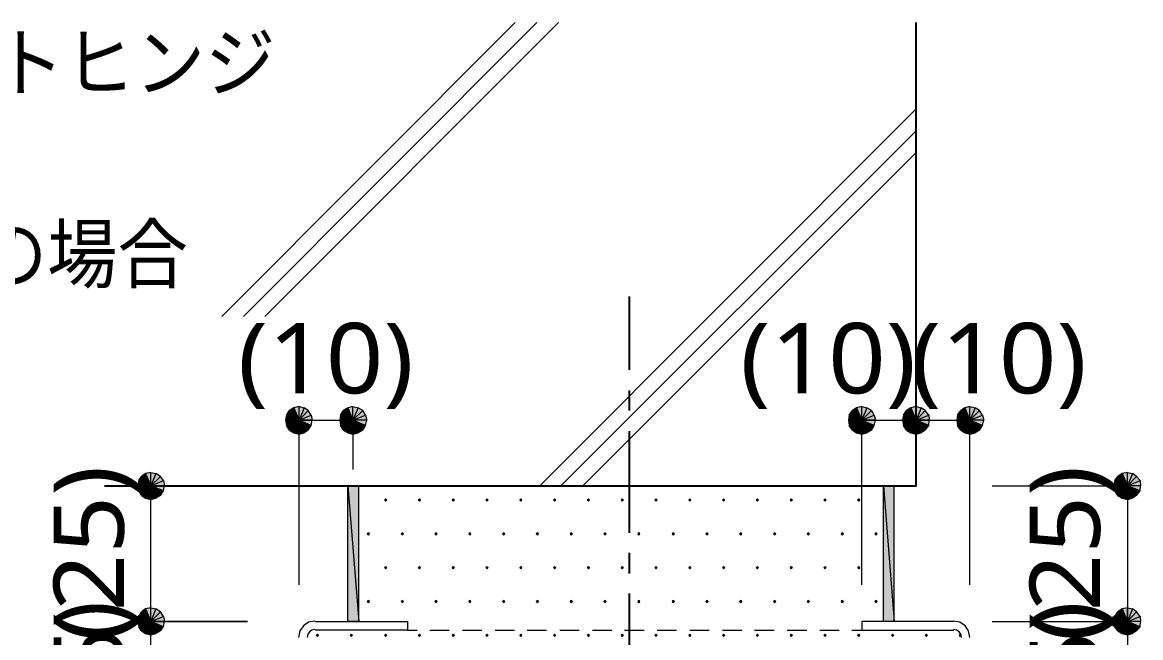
# Model space of a CAD drawing. Header units: millimetres. Extents: x 0 to 420, y 0 to 297.
# Drawn here: x 67.26 to 108.59, y 109.9 to 132.61 of the extents above; entities that cross this region are included whole.
import ezdxf
from ezdxf.enums import TextEntityAlignment as Align

# ---------------------------------------------------------------- set-up
doc = ezdxf.new("R2010")
doc.units = ezdxf.units.MM
doc.styles.add('kst32b', font='NotoSansJP-Variable.ttf')

msp = doc.modelspace()

# ---------------------------------------------------------------- hatches: boundary and pattern name
h = msp.add_hatch(color=7)
h.paths.add_polyline_path([(77.301, 118.385), (77.131, 118.279), (77.491, 117.919), (77.301, 118.385)])
h.paths.add_polyline_path([(77.131, 118.279), (77.491, 117.919), (77.026, 118.11), (77.131, 118.279)])
h.paths.add_polyline_path([(77.491, 117.919), (77.026, 118.11), (76.983, 117.919), (77.491, 117.919)])
h = msp.add_hatch(color=7)
h.paths.add_polyline_path([(77.83, 118.279), (77.682, 118.385), (77.491, 117.919), (77.83, 118.279)])
h.paths.add_polyline_path([(77.682, 118.385), (77.491, 117.919), (77.491, 118.427), (77.682, 118.385)])
h.paths.add_polyline_path([(77.491, 117.919), (77.491, 118.427), (77.301, 118.385), (77.491, 117.919)])
h = msp.add_hatch(color=7)
h.paths.add_polyline_path([(77.936, 117.729), (77.978, 117.919), (77.491, 117.919), (77.936, 117.729)])
h.paths.add_polyline_path([(77.978, 117.919), (77.491, 117.919), (77.936, 118.11), (77.978, 117.919)])
h.paths.add_polyline_path([(77.491, 117.919), (77.936, 118.11), (77.83, 118.279), (77.491, 117.919)])
h = msp.add_hatch(color=7)
h.paths.add_polyline_path([(79.29, 118.385), (79.121, 118.279), (79.481, 117.919), (79.29, 118.385)])
h.paths.add_polyline_path([(79.121, 118.279), (79.481, 117.919), (79.015, 118.11), (79.121, 118.279)])
h.paths.add_polyline_path([(79.481, 117.919), (79.015, 118.11), (78.994, 117.919), (79.481, 117.919)])
h = msp.add_hatch(color=7)
h.paths.add_polyline_path([(79.841, 118.279), (79.671, 118.385), (79.481, 117.919), (79.841, 118.279)])
h.paths.add_polyline_path([(79.671, 118.385), (79.481, 117.919), (79.481, 118.427), (79.671, 118.385)])
h.paths.add_polyline_path([(79.481, 117.919), (79.481, 118.427), (79.29, 118.385), (79.481, 117.919)])
h = msp.add_hatch(color=7)
h.paths.add_polyline_path([(79.946, 117.729), (79.989, 117.919), (79.481, 117.919), (79.946, 117.729)])
h.paths.add_polyline_path([(79.989, 117.919), (79.481, 117.919), (79.946, 118.11), (79.989, 117.919)])
h.paths.add_polyline_path([(79.481, 117.919), (79.946, 118.11), (79.841, 118.279), (79.481, 117.919)])
h = msp.add_hatch(color=7)
h.paths.add_polyline_path([(98.086, 118.385), (97.938, 118.279), (98.277, 117.919), (98.086, 118.385)])
h.paths.add_polyline_path([(97.938, 118.279), (98.277, 117.919), (97.811, 118.11), (97.938, 118.279)])
h.paths.add_polyline_path([(98.277, 117.919), (97.811, 118.11), (97.79, 117.919), (98.277, 117.919)])
h = msp.add_hatch(color=7)
h.paths.add_polyline_path([(98.637, 118.279), (98.467, 118.385), (98.277, 117.919), (98.637, 118.279)])
h.paths.add_polyline_path([(98.467, 118.385), (98.277, 117.919), (98.277, 118.427), (98.467, 118.385)])
h.paths.add_polyline_path([(98.277, 117.919), (98.277, 118.427), (98.086, 118.385), (98.277, 117.919)])
h = msp.add_hatch(color=7)
h.paths.add_polyline_path([(98.743, 117.729), (98.785, 117.919), (98.277, 117.919), (98.743, 117.729)])
h.paths.add_polyline_path([(98.785, 117.919), (98.277, 117.919), (98.743, 118.11), (98.785, 117.919)])
h.paths.add_polyline_path([(98.277, 117.919), (98.743, 118.11), (98.637, 118.279), (98.277, 117.919)])
h = msp.add_hatch(color=7)
h.paths.add_polyline_path([(100.097, 118.385), (99.928, 118.279), (100.288, 117.919), (100.097, 118.385)])
h.paths.add_polyline_path([(99.928, 118.279), (100.288, 117.919), (99.822, 118.11), (99.928, 118.279)])
h.paths.add_polyline_path([(100.288, 117.919), (99.822, 118.11), (99.78, 117.919), (100.288, 117.919)])
h = msp.add_hatch(color=7)
h.paths.add_polyline_path([(100.626, 118.279), (100.478, 118.385), (100.288, 117.919), (100.626, 118.279)])
h.paths.add_polyline_path([(100.478, 118.385), (100.288, 117.919), (100.288, 118.427), (100.478, 118.385)])
h.paths.add_polyline_path([(100.288, 117.919), (100.288, 118.427), (100.097, 118.385), (100.288, 117.919)])
h = msp.add_hatch(color=7)
h.paths.add_polyline_path([(100.753, 117.729), (100.775, 117.919), (100.288, 117.919), (100.753, 117.729)])
h.paths.add_polyline_path([(100.775, 117.919), (100.288, 117.919), (100.753, 118.11), (100.775, 117.919)])
h.paths.add_polyline_path([(100.288, 117.919), (100.753, 118.11), (100.626, 118.279), (100.288, 117.919)])
h = msp.add_hatch(color=7)
h.paths.add_polyline_path([(102.087, 118.385), (101.939, 118.279), (102.277, 117.919), (102.087, 118.385)])
h.paths.add_polyline_path([(101.939, 118.279), (102.277, 117.919), (101.812, 118.11), (101.939, 118.279)])
h.paths.add_polyline_path([(102.277, 117.919), (101.812, 118.11), (101.791, 117.919), (102.277, 117.919)])
h = msp.add_hatch(color=7)
h.paths.add_polyline_path([(102.637, 118.279), (102.468, 118.385), (102.277, 117.919), (102.637, 118.279)])
h.paths.add_polyline_path([(102.468, 118.385), (102.277, 117.919), (102.277, 118.427), (102.468, 118.385)])
h.paths.add_polyline_path([(102.277, 117.919), (102.277, 118.427), (102.087, 118.385), (102.277, 117.919)])
h = msp.add_hatch(color=7)
h.paths.add_polyline_path([(102.743, 117.729), (102.785, 117.919), (102.277, 117.919), (102.743, 117.729)])
h.paths.add_polyline_path([(102.785, 117.919), (102.277, 117.919), (102.743, 118.11), (102.785, 117.919)])
h.paths.add_polyline_path([(102.277, 117.919), (102.743, 118.11), (102.637, 118.279), (102.277, 117.919)])
h = msp.add_hatch(color=7)
h.paths.add_polyline_path([(76.983, 117.919), (77.026, 117.729), (77.491, 117.919), (76.983, 117.919)])
h.paths.add_polyline_path([(77.026, 117.729), (77.491, 117.919), (77.131, 117.56), (77.026, 117.729)])
h.paths.add_polyline_path([(77.491, 117.919), (77.131, 117.56), (77.301, 117.454), (77.491, 117.919)])
for points in [[(77.301, 117.454), (77.491, 117.412), (77.491, 117.919), (77.301, 117.454)], [(79.29, 117.454), (79.481, 117.412), (79.481, 117.919), (79.29, 117.454)], [(98.086, 117.454), (98.277, 117.412), (98.277, 117.919), (98.086, 117.454)], [(100.097, 117.454), (100.288, 117.412), (100.288, 117.919), (100.097, 117.454)], [(102.087, 117.454), (102.277, 117.412), (102.277, 117.919), (102.087, 117.454)], [(71.819, 115.041), (72.009, 114.998), (72.009, 115.506), (71.819, 115.041)], [(107.908, 115.041), (108.098, 114.998), (108.098, 115.506), (107.908, 115.041)], [(80.687, 115.02), (80.666, 114.998), (80.645, 114.977), (80.666, 114.956), (80.687, 114.935), (80.709, 114.956), (80.73, 114.977), (80.709, 114.998), (80.687, 115.02)], [(81.936, 115.02), (81.915, 114.998), (81.894, 114.977), (81.915, 114.956), (81.936, 114.935), (81.957, 114.956), (81.979, 114.977), (81.957, 114.998), (81.936, 115.02)], [(83.185, 115.02), (83.164, 114.998), (83.143, 114.977), (83.164, 114.956), (83.185, 114.935), (83.206, 114.956), (83.227, 114.977), (83.206, 114.998), (83.185, 115.02)], [(84.434, 115.02), (84.413, 114.998), (84.392, 114.977), (84.413, 114.956), (84.434, 114.935), (84.455, 114.956), (84.476, 114.977), (84.455, 114.998), (84.434, 115.02)], [(85.683, 115.02), (85.662, 114.998), (85.64, 114.977), (85.662, 114.956), (85.683, 114.935), (85.704, 114.956), (85.725, 114.977), (85.704, 114.998), (85.683, 115.02)], [(86.932, 115.02), (86.91, 114.998), (86.889, 114.977), (86.91, 114.956), (86.932, 114.935), (86.953, 114.956), (86.974, 114.977), (86.953, 114.998), (86.932, 115.02)], [(88.18, 115.02), (88.159, 114.998), (88.138, 114.977), (88.159, 114.956), (88.18, 114.935), (88.202, 114.956), (88.223, 114.977), (88.202, 114.998), (88.18, 115.02)], [(89.429, 115.02), (89.408, 114.998), (89.387, 114.977), (89.408, 114.956), (89.429, 114.935), (89.45, 114.956), (89.471, 114.977), (89.45, 114.998), (89.429, 115.02)], [(90.678, 115.02), (90.657, 114.998), (90.636, 114.977), (90.657, 114.956), (90.678, 114.935), (90.699, 114.956), (90.72, 114.977), (90.699, 114.998), (90.678, 115.02)], [(91.927, 115.02), (91.906, 114.998), (91.885, 114.977), (91.906, 114.956), (91.927, 114.935), (91.948, 114.956), (91.969, 114.977), (91.948, 114.998), (91.927, 115.02)], [(93.176, 115.02), (93.154, 114.998), (93.133, 114.977), (93.154, 114.956), (93.176, 114.935), (93.197, 114.956), (93.218, 114.977), (93.197, 114.998), (93.176, 115.02)], [(94.425, 115.02), (94.403, 114.998), (94.382, 114.977), (94.403, 114.956), (94.425, 114.935), (94.446, 114.956), (94.467, 114.977), (94.446, 114.998), (94.425, 115.02)], [(95.673, 115.02), (95.652, 114.998), (95.631, 114.977), (95.652, 114.956), (95.673, 114.935), (95.695, 114.956), (95.716, 114.977), (95.695, 114.998), (95.673, 115.02)], [(96.922, 115.02), (96.901, 114.998), (96.88, 114.977), (96.901, 114.956), (96.922, 114.935), (96.943, 114.956), (96.965, 114.977), (96.943, 114.998), (96.922, 115.02)], [(98.171, 115.02), (98.15, 114.998), (98.129, 114.977), (98.15, 114.956), (98.171, 114.935), (98.192, 114.956), (98.213, 114.977), (98.192, 114.998), (98.171, 115.02)], [(80.052, 113.771), (80.031, 113.75), (80.01, 113.729), (80.031, 113.707), (80.052, 113.686), (80.074, 113.707), (80.095, 113.729), (80.074, 113.75), (80.052, 113.771)], [(81.301, 113.771), (81.28, 113.75), (81.259, 113.729), (81.28, 113.707), (81.301, 113.686), (81.322, 113.707), (81.344, 113.729), (81.322, 113.75), (81.301, 113.771)], [(82.55, 113.771), (82.529, 113.75), (82.508, 113.729), (82.529, 113.707), (82.55, 113.686), (82.571, 113.707), (82.592, 113.729), (82.571, 113.75), (82.55, 113.771)], [(83.799, 113.771), (83.778, 113.75), (83.757, 113.729), (83.778, 113.707), (83.799, 113.686), (83.82, 113.707), (83.841, 113.729), (83.82, 113.75), (83.799, 113.771)], [(85.048, 113.771), (85.027, 113.75), (85.005, 113.729), (85.027, 113.707), (85.048, 113.686), (85.069, 113.707), (85.09, 113.729), (85.069, 113.75), (85.048, 113.771)], [(86.296, 113.771), (86.275, 113.75), (86.254, 113.729), (86.275, 113.707), (86.296, 113.686), (86.318, 113.707), (86.339, 113.729), (86.318, 113.75), (86.296, 113.771)], [(87.545, 113.771), (87.524, 113.75), (87.503, 113.729), (87.524, 113.707), (87.545, 113.686), (87.567, 113.707), (87.588, 113.729), (87.567, 113.75), (87.545, 113.771)], [(88.794, 113.771), (88.773, 113.75), (88.752, 113.729), (88.773, 113.707), (88.794, 113.686), (88.815, 113.707), (88.837, 113.729), (88.815, 113.75), (88.794, 113.771)], [(90.043, 113.771), (90.022, 113.75), (90.001, 113.729), (90.022, 113.707), (90.043, 113.686), (90.064, 113.707), (90.085, 113.729), (90.064, 113.75), (90.043, 113.771)], [(91.313, 113.771), (91.292, 113.75), (91.271, 113.729), (91.292, 113.707), (91.313, 113.686), (91.334, 113.707), (91.355, 113.729), (91.334, 113.75), (91.313, 113.771)], [(92.562, 113.771), (92.541, 113.75), (92.52, 113.729), (92.541, 113.707), (92.562, 113.686), (92.583, 113.707), (92.604, 113.729), (92.583, 113.75), (92.562, 113.771)], [(93.811, 113.771), (93.79, 113.75), (93.768, 113.729), (93.79, 113.707), (93.811, 113.686), (93.832, 113.707), (93.853, 113.729), (93.832, 113.75), (93.811, 113.771)], [(95.06, 113.771), (95.038, 113.75), (95.017, 113.729), (95.038, 113.707), (95.06, 113.686), (95.081, 113.707), (95.102, 113.729), (95.081, 113.75), (95.06, 113.771)], [(96.308, 113.771), (96.287, 113.75), (96.266, 113.729), (96.287, 113.707), (96.308, 113.686), (96.329, 113.707), (96.351, 113.729), (96.329, 113.75), (96.308, 113.771)], [(97.557, 113.771), (97.536, 113.75), (97.515, 113.729), (97.536, 113.707), (97.557, 113.686), (97.578, 113.707), (97.6, 113.729), (97.578, 113.75), (97.557, 113.771)], [(98.806, 113.771), (98.785, 113.75), (98.764, 113.729), (98.785, 113.707), (98.806, 113.686), (98.827, 113.707), (98.848, 113.729), (98.827, 113.75), (98.806, 113.771)], [(80.687, 112.522), (80.666, 112.501), (80.645, 112.48), (80.666, 112.459), (80.687, 112.437), (80.709, 112.459), (80.73, 112.48), (80.709, 112.501), (80.687, 112.522)], [(81.936, 112.522), (81.915, 112.501), (81.894, 112.48), (81.915, 112.459), (81.936, 112.437), (81.957, 112.459), (81.979, 112.48), (81.957, 112.501), (81.936, 112.522)], [(83.185, 112.522), (83.164, 112.501), (83.143, 112.48), (83.164, 112.459), (83.185, 112.437), (83.206, 112.459), (83.227, 112.48), (83.206, 112.501), (83.185, 112.522)], [(84.434, 112.522), (84.413, 112.501), (84.392, 112.48), (84.413, 112.459), (84.434, 112.437), (84.455, 112.459), (84.476, 112.48), (84.455, 112.501), (84.434, 112.522)], [(85.683, 112.522), (85.662, 112.501), (85.64, 112.48), (85.662, 112.459), (85.683, 112.437), (85.704, 112.459), (85.725, 112.48), (85.704, 112.501), (85.683, 112.522)], [(86.932, 112.522), (86.91, 112.501), (86.889, 112.48), (86.91, 112.459), (86.932, 112.437), (86.953, 112.459), (86.974, 112.48), (86.953, 112.501), (86.932, 112.522)], [(88.18, 112.522), (88.159, 112.501), (88.138, 112.48), (88.159, 112.459), (88.18, 112.437), (88.202, 112.459), (88.223, 112.48), (88.202, 112.501), (88.18, 112.522)], [(89.429, 112.522), (89.408, 112.501), (89.387, 112.48), (89.408, 112.459), (89.429, 112.437), (89.45, 112.459), (89.471, 112.48), (89.45, 112.501), (89.429, 112.522)], [(90.678, 112.522), (90.657, 112.501), (90.636, 112.48), (90.657, 112.459), (90.678, 112.437), (90.699, 112.459), (90.72, 112.48), (90.699, 112.501), (90.678, 112.522)], [(91.927, 112.522), (91.906, 112.501), (91.885, 112.48), (91.906, 112.459), (91.927, 112.437), (91.948, 112.459), (91.969, 112.48), (91.948, 112.501), (91.927, 112.522)], [(93.176, 112.522), (93.154, 112.501), (93.133, 112.48), (93.154, 112.459), (93.176, 112.437), (93.197, 112.459), (93.218, 112.48), (93.197, 112.501), (93.176, 112.522)], [(94.425, 112.522), (94.403, 112.501), (94.382, 112.48), (94.403, 112.459), (94.425, 112.437), (94.446, 112.459), (94.467, 112.48), (94.446, 112.501), (94.425, 112.522)], [(95.673, 112.522), (95.652, 112.501), (95.631, 112.48), (95.652, 112.459), (95.673, 112.437), (95.695, 112.459), (95.716, 112.48), (95.695, 112.501), (95.673, 112.522)], [(96.922, 112.522), (96.901, 112.501), (96.88, 112.48), (96.901, 112.459), (96.922, 112.437), (96.943, 112.459), (96.965, 112.48), (96.943, 112.501), (96.922, 112.522)], [(98.171, 112.522), (98.15, 112.501), (98.129, 112.48), (98.15, 112.459), (98.171, 112.437), (98.192, 112.459), (98.213, 112.48), (98.192, 112.501), (98.171, 112.522)], [(80.052, 111.273), (80.031, 111.252), (80.01, 111.231), (80.031, 111.21), (80.052, 111.188), (80.074, 111.21), (80.095, 111.231), (80.074, 111.252), (80.052, 111.273)], [(81.301, 111.273), (81.28, 111.252), (81.259, 111.231), (81.28, 111.21), (81.301, 111.188), (81.322, 111.21), (81.344, 111.231), (81.322, 111.252), (81.301, 111.273)], [(82.55, 111.273), (82.529, 111.252), (82.508, 111.231), (82.529, 111.21), (82.55, 111.188), (82.571, 111.21), (82.592, 111.231), (82.571, 111.252), (82.55, 111.273)], [(83.799, 111.273), (83.778, 111.252), (83.757, 111.231), (83.778, 111.21), (83.799, 111.188), (83.82, 111.21), (83.841, 111.231), (83.82, 111.252), (83.799, 111.273)], [(85.048, 111.273), (85.027, 111.252), (85.005, 111.231), (85.027, 111.21), (85.048, 111.188), (85.069, 111.21), (85.09, 111.231), (85.069, 111.252), (85.048, 111.273)], [(86.296, 111.273), (86.275, 111.252), (86.254, 111.231), (86.275, 111.21), (86.296, 111.188), (86.318, 111.21), (86.339, 111.231), (86.318, 111.252), (86.296, 111.273)], [(87.545, 111.273), (87.524, 111.252), (87.503, 111.231), (87.524, 111.21), (87.545, 111.188), (87.567, 111.21), (87.588, 111.231), (87.567, 111.252), (87.545, 111.273)], [(88.794, 111.273), (88.773, 111.252), (88.752, 111.231), (88.773, 111.21), (88.794, 111.188), (88.815, 111.21), (88.837, 111.231), (88.815, 111.252), (88.794, 111.273)], [(90.043, 111.273), (90.022, 111.252), (90.001, 111.231), (90.022, 111.21), (90.043, 111.188), (90.064, 111.21), (90.085, 111.231), (90.064, 111.252), (90.043, 111.273)], [(91.313, 111.273), (91.292, 111.252), (91.271, 111.231), (91.292, 111.21), (91.313, 111.188), (91.334, 111.21), (91.355, 111.231), (91.334, 111.252), (91.313, 111.273)], [(92.562, 111.273), (92.541, 111.252), (92.52, 111.231), (92.541, 111.21), (92.562, 111.188), (92.583, 111.21), (92.604, 111.231), (92.583, 111.252), (92.562, 111.273)], [(93.811, 111.273), (93.79, 111.252), (93.768, 111.231), (93.79, 111.21), (93.811, 111.188), (93.832, 111.21), (93.853, 111.231), (93.832, 111.252), (93.811, 111.273)], [(95.06, 111.273), (95.038, 111.252), (95.017, 111.231), (95.038, 111.21), (95.06, 111.188), (95.081, 111.21), (95.102, 111.231), (95.081, 111.252), (95.06, 111.273)], [(96.308, 111.273), (96.287, 111.252), (96.266, 111.231), (96.287, 111.21), (96.308, 111.188), (96.329, 111.21), (96.351, 111.231), (96.329, 111.252), (96.308, 111.273)], [(97.557, 111.273), (97.536, 111.252), (97.515, 111.231), (97.536, 111.21), (97.557, 111.188), (97.578, 111.21), (97.6, 111.231), (97.578, 111.252), (97.557, 111.273)], [(98.806, 111.273), (98.785, 111.252), (98.764, 111.231), (98.785, 111.21), (98.806, 111.188), (98.827, 111.21), (98.848, 111.231), (98.827, 111.252), (98.806, 111.273)], [(71.819, 110.046), (72.009, 110.003), (72.009, 110.49), (71.819, 110.046)], [(107.908, 110.046), (108.098, 110.003), (108.098, 110.49), (107.908, 110.046)], [(78.169, 110.024), (78.147, 110.003), (78.126, 109.982), (78.147, 109.961), (78.169, 109.94), (78.19, 109.961), (78.211, 109.982), (78.19, 110.003), (78.169, 110.024)], [(79.417, 110.024), (79.396, 110.003), (79.375, 109.982), (79.396, 109.961), (79.417, 109.94), (79.438, 109.961), (79.46, 109.982), (79.438, 110.003), (79.417, 110.024)], [(80.687, 110.024), (80.666, 110.003), (80.645, 109.982), (80.666, 109.961), (80.687, 109.94), (80.709, 109.961), (80.73, 109.982), (80.709, 110.003), (80.687, 110.024)], [(81.936, 110.024), (81.915, 110.003), (81.894, 109.982), (81.915, 109.961), (81.936, 109.94), (81.957, 109.961), (81.979, 109.982), (81.957, 110.003), (81.936, 110.024)], [(83.185, 110.024), (83.164, 110.003), (83.143, 109.982), (83.164, 109.961), (83.185, 109.94), (83.206, 109.961), (83.227, 109.982), (83.206, 110.003), (83.185, 110.024)], [(84.434, 110.024), (84.413, 110.003), (84.392, 109.982), (84.413, 109.961), (84.434, 109.94), (84.455, 109.961), (84.476, 109.982), (84.455, 110.003), (84.434, 110.024)], [(85.683, 110.024), (85.662, 110.003), (85.64, 109.982), (85.662, 109.961), (85.683, 109.94), (85.704, 109.961), (85.725, 109.982), (85.704, 110.003), (85.683, 110.024)], [(86.932, 110.024), (86.91, 110.003), (86.889, 109.982), (86.91, 109.961), (86.932, 109.94), (86.953, 109.961), (86.974, 109.982), (86.953, 110.003), (86.932, 110.024)], [(88.18, 110.024), (88.159, 110.003), (88.138, 109.982), (88.159, 109.961), (88.18, 109.94), (88.202, 109.961), (88.223, 109.982), (88.202, 110.003), (88.18, 110.024)], [(89.429, 110.024), (89.408, 110.003), (89.387, 109.982), (89.408, 109.961), (89.429, 109.94), (89.45, 109.961), (89.471, 109.982), (89.45, 110.003), (89.429, 110.024)], [(90.678, 110.024), (90.657, 110.003), (90.636, 109.982), (90.657, 109.961), (90.678, 109.94), (90.699, 109.961), (90.72, 109.982), (90.699, 110.003), (90.678, 110.024)], [(91.927, 110.024), (91.906, 110.003), (91.885, 109.982), (91.906, 109.961), (91.927, 109.94), (91.948, 109.961), (91.969, 109.982), (91.948, 110.003), (91.927, 110.024)], [(93.176, 110.024), (93.154, 110.003), (93.133, 109.982), (93.154, 109.961), (93.176, 109.94), (93.197, 109.961), (93.218, 109.982), (93.197, 110.003), (93.176, 110.024)], [(94.425, 110.024), (94.403, 110.003), (94.382, 109.982), (94.403, 109.961), (94.425, 109.94), (94.446, 109.961), (94.467, 109.982), (94.446, 110.003), (94.425, 110.024)], [(95.673, 110.024), (95.652, 110.003), (95.631, 109.982), (95.652, 109.961), (95.673, 109.94), (95.695, 109.961), (95.716, 109.982), (95.695, 110.003), (95.673, 110.024)], [(96.922, 110.024), (96.901, 110.003), (96.88, 109.982), (96.901, 109.961), (96.922, 109.94), (96.943, 109.961), (96.965, 109.982), (96.943, 110.003), (96.922, 110.024)], [(98.171, 110.024), (98.15, 110.003), (98.129, 109.982), (98.15, 109.961), (98.171, 109.94), (98.192, 109.961), (98.213, 109.982), (98.192, 110.003), (98.171, 110.024)], [(99.42, 110.024), (99.399, 110.003), (99.378, 109.982), (99.399, 109.961), (99.42, 109.94), (99.441, 109.961), (99.462, 109.982), (99.441, 110.003), (99.42, 110.024)], [(100.669, 110.024), (100.648, 110.003), (100.626, 109.982), (100.648, 109.961), (100.669, 109.94), (100.69, 109.961), (100.711, 109.982), (100.69, 110.003), (100.669, 110.024)], [(101.918, 110.024), (101.896, 110.003), (101.875, 109.982), (101.896, 109.961), (101.918, 109.94), (101.939, 109.961), (101.96, 109.982), (101.939, 110.003), (101.918, 110.024)]]:
    msp.add_hatch(color=7).paths.add_polyline_path(points)
h = msp.add_hatch(color=7)
h.paths.add_polyline_path([(77.491, 117.412), (77.682, 117.454), (77.491, 117.919), (77.491, 117.412)])
h.paths.add_polyline_path([(77.682, 117.454), (77.491, 117.919), (77.83, 117.56), (77.682, 117.454)])
h.paths.add_polyline_path([(77.491, 117.919), (77.83, 117.56), (77.936, 117.729), (77.491, 117.919)])
h = msp.add_hatch(color=7)
h.paths.add_polyline_path([(78.994, 117.919), (79.015, 117.729), (79.481, 117.919), (78.994, 117.919)])
h.paths.add_polyline_path([(79.015, 117.729), (79.481, 117.919), (79.121, 117.56), (79.015, 117.729)])
h.paths.add_polyline_path([(79.481, 117.919), (79.121, 117.56), (79.29, 117.454), (79.481, 117.919)])
h = msp.add_hatch(color=7)
h.paths.add_polyline_path([(79.481, 117.412), (79.671, 117.454), (79.481, 117.919), (79.481, 117.412)])
h.paths.add_polyline_path([(79.671, 117.454), (79.481, 117.919), (79.841, 117.56), (79.671, 117.454)])
h.paths.add_polyline_path([(79.481, 117.919), (79.841, 117.56), (79.946, 117.729), (79.481, 117.919)])
h = msp.add_hatch(color=7)
h.paths.add_polyline_path([(97.79, 117.919), (97.811, 117.729), (98.277, 117.919), (97.79, 117.919)])
h.paths.add_polyline_path([(97.811, 117.729), (98.277, 117.919), (97.938, 117.56), (97.811, 117.729)])
h.paths.add_polyline_path([(98.277, 117.919), (97.938, 117.56), (98.086, 117.454), (98.277, 117.919)])
h = msp.add_hatch(color=7)
h.paths.add_polyline_path([(98.277, 117.412), (98.467, 117.454), (98.277, 117.919), (98.277, 117.412)])
h.paths.add_polyline_path([(98.467, 117.454), (98.277, 117.919), (98.637, 117.56), (98.467, 117.454)])
h.paths.add_polyline_path([(98.277, 117.919), (98.637, 117.56), (98.743, 117.729), (98.277, 117.919)])
h = msp.add_hatch(color=7)
h.paths.add_polyline_path([(99.78, 117.919), (99.822, 117.729), (100.288, 117.919), (99.78, 117.919)])
h.paths.add_polyline_path([(99.822, 117.729), (100.288, 117.919), (99.928, 117.56), (99.822, 117.729)])
h.paths.add_polyline_path([(100.288, 117.919), (99.928, 117.56), (100.097, 117.454), (100.288, 117.919)])
h = msp.add_hatch(color=7)
h.paths.add_polyline_path([(100.288, 117.412), (100.478, 117.454), (100.288, 117.919), (100.288, 117.412)])
h.paths.add_polyline_path([(100.478, 117.454), (100.288, 117.919), (100.626, 117.56), (100.478, 117.454)])
h.paths.add_polyline_path([(100.288, 117.919), (100.626, 117.56), (100.753, 117.729), (100.288, 117.919)])
h = msp.add_hatch(color=7)
h.paths.add_polyline_path([(101.791, 117.919), (101.812, 117.729), (102.277, 117.919), (101.791, 117.919)])
h.paths.add_polyline_path([(101.812, 117.729), (102.277, 117.919), (101.939, 117.56), (101.812, 117.729)])
h.paths.add_polyline_path([(102.277, 117.919), (101.939, 117.56), (102.087, 117.454), (102.277, 117.919)])
h = msp.add_hatch(color=7)
h.paths.add_polyline_path([(102.277, 117.412), (102.468, 117.454), (102.277, 117.919), (102.277, 117.412)])
h.paths.add_polyline_path([(102.468, 117.454), (102.277, 117.919), (102.637, 117.56), (102.468, 117.454)])
h.paths.add_polyline_path([(102.277, 117.919), (102.637, 117.56), (102.743, 117.729), (102.277, 117.919)])
h = msp.add_hatch(color=7)
h.paths.add_polyline_path([(71.819, 115.951), (71.67, 115.845), (72.009, 115.506), (71.819, 115.951)])
h.paths.add_polyline_path([(71.67, 115.845), (72.009, 115.506), (71.565, 115.697), (71.67, 115.845)])
h.paths.add_polyline_path([(72.009, 115.506), (71.565, 115.697), (71.522, 115.506), (72.009, 115.506)])
h = msp.add_hatch(color=7)
h.paths.add_polyline_path([(72.369, 115.845), (72.2, 115.951), (72.009, 115.506), (72.369, 115.845)])
h.paths.add_polyline_path([(72.2, 115.951), (72.009, 115.506), (72.009, 115.993), (72.2, 115.951)])
h.paths.add_polyline_path([(72.009, 115.506), (72.009, 115.993), (71.819, 115.951), (72.009, 115.506)])
h = msp.add_hatch(color=7)
h.paths.add_polyline_path([(72.475, 115.316), (72.517, 115.506), (72.009, 115.506), (72.475, 115.316)])
h.paths.add_polyline_path([(72.517, 115.506), (72.009, 115.506), (72.475, 115.697), (72.517, 115.506)])
h.paths.add_polyline_path([(72.009, 115.506), (72.475, 115.697), (72.369, 115.845), (72.009, 115.506)])
h = msp.add_hatch(color=7)
h.paths.add_polyline_path([(107.908, 115.951), (107.738, 115.845), (108.098, 115.506), (107.908, 115.951)])
h.paths.add_polyline_path([(107.738, 115.845), (108.098, 115.506), (107.633, 115.697), (107.738, 115.845)])
h.paths.add_polyline_path([(108.098, 115.506), (107.633, 115.697), (107.59, 115.506), (108.098, 115.506)])
h = msp.add_hatch(color=7)
h.paths.add_polyline_path([(108.437, 115.845), (108.289, 115.951), (108.098, 115.506), (108.437, 115.845)])
h.paths.add_polyline_path([(108.289, 115.951), (108.098, 115.506), (108.098, 115.993), (108.289, 115.951)])
h.paths.add_polyline_path([(108.098, 115.506), (108.098, 115.993), (107.908, 115.951), (108.098, 115.506)])
h = msp.add_hatch(color=7)
h.paths.add_polyline_path([(108.564, 115.316), (108.585, 115.506), (108.098, 115.506), (108.564, 115.316)])
h.paths.add_polyline_path([(108.585, 115.506), (108.098, 115.506), (108.564, 115.697), (108.585, 115.506)])
h.paths.add_polyline_path([(108.098, 115.506), (108.564, 115.697), (108.437, 115.845), (108.098, 115.506)])
h = msp.add_hatch(color=7)
h.paths.add_polyline_path([(71.522, 115.506), (71.565, 115.316), (72.009, 115.506), (71.522, 115.506)])
h.paths.add_polyline_path([(71.565, 115.316), (72.009, 115.506), (71.67, 115.147), (71.565, 115.316)])
h.paths.add_polyline_path([(72.009, 115.506), (71.67, 115.147), (71.819, 115.041), (72.009, 115.506)])
h = msp.add_hatch(color=7)
h.paths.add_polyline_path([(72.009, 114.998), (72.2, 115.041), (72.009, 115.506), (72.009, 114.998)])
h.paths.add_polyline_path([(72.2, 115.041), (72.009, 115.506), (72.369, 115.147), (72.2, 115.041)])
h.paths.add_polyline_path([(72.009, 115.506), (72.369, 115.147), (72.475, 115.316), (72.009, 115.506)])
h = msp.add_hatch(color=7)
h.paths.add_polyline_path([(79.693, 115.506), (79.29, 115.506), (79.693, 110.49), (79.693, 115.506)])
h.paths.add_polyline_path([(79.29, 115.506), (79.693, 110.49), (79.29, 110.49), (79.29, 115.506)])
h = msp.add_hatch(color=7)
h.paths.add_polyline_path([(99.483, 115.506), (99.081, 115.506), (99.483, 110.49), (99.483, 115.506)])
h.paths.add_polyline_path([(99.081, 115.506), (99.483, 110.49), (99.081, 110.49), (99.081, 115.506)])
h = msp.add_hatch(color=7)
h.paths.add_polyline_path([(107.59, 115.506), (107.633, 115.316), (108.098, 115.506), (107.59, 115.506)])
h.paths.add_polyline_path([(107.633, 115.316), (108.098, 115.506), (107.738, 115.147), (107.633, 115.316)])
h.paths.add_polyline_path([(108.098, 115.506), (107.738, 115.147), (107.908, 115.041), (108.098, 115.506)])
h = msp.add_hatch(color=7)
h.paths.add_polyline_path([(108.098, 114.998), (108.289, 115.041), (108.098, 115.506), (108.098, 114.998)])
h.paths.add_polyline_path([(108.289, 115.041), (108.098, 115.506), (108.437, 115.147), (108.289, 115.041)])
h.paths.add_polyline_path([(108.098, 115.506), (108.437, 115.147), (108.564, 115.316), (108.098, 115.506)])
h = msp.add_hatch(color=7)
h.paths.add_polyline_path([(71.819, 110.956), (71.67, 110.85), (72.009, 110.49), (71.819, 110.956)])
h.paths.add_polyline_path([(71.67, 110.85), (72.009, 110.49), (71.565, 110.68), (71.67, 110.85)])
h.paths.add_polyline_path([(72.009, 110.49), (71.565, 110.68), (71.522, 110.49), (72.009, 110.49)])
h = msp.add_hatch(color=7)
h.paths.add_polyline_path([(72.369, 110.85), (72.2, 110.956), (72.009, 110.49), (72.369, 110.85)])
h.paths.add_polyline_path([(72.2, 110.956), (72.009, 110.49), (72.009, 110.998), (72.2, 110.956)])
h.paths.add_polyline_path([(72.009, 110.49), (72.009, 110.998), (71.819, 110.956), (72.009, 110.49)])
h = msp.add_hatch(color=7)
h.paths.add_polyline_path([(72.475, 110.3), (72.517, 110.49), (72.009, 110.49), (72.475, 110.3)])
h.paths.add_polyline_path([(72.517, 110.49), (72.009, 110.49), (72.475, 110.68), (72.517, 110.49)])
h.paths.add_polyline_path([(72.009, 110.49), (72.475, 110.68), (72.369, 110.85), (72.009, 110.49)])
h = msp.add_hatch(color=7)
h.paths.add_polyline_path([(107.908, 110.956), (107.738, 110.85), (108.098, 110.49), (107.908, 110.956)])
h.paths.add_polyline_path([(107.738, 110.85), (108.098, 110.49), (107.633, 110.68), (107.738, 110.85)])
h.paths.add_polyline_path([(108.098, 110.49), (107.633, 110.68), (107.59, 110.49), (108.098, 110.49)])
h = msp.add_hatch(color=7)
h.paths.add_polyline_path([(108.437, 110.85), (108.289, 110.956), (108.098, 110.49), (108.437, 110.85)])
h.paths.add_polyline_path([(108.289, 110.956), (108.098, 110.49), (108.098, 110.998), (108.289, 110.956)])
h.paths.add_polyline_path([(108.098, 110.49), (108.098, 110.998), (107.908, 110.956), (108.098, 110.49)])
h = msp.add_hatch(color=7)
h.paths.add_polyline_path([(108.564, 110.3), (108.585, 110.49), (108.098, 110.49), (108.564, 110.3)])
h.paths.add_polyline_path([(108.585, 110.49), (108.098, 110.49), (108.564, 110.68), (108.585, 110.49)])
h.paths.add_polyline_path([(108.098, 110.49), (108.564, 110.68), (108.437, 110.85), (108.098, 110.49)])
h = msp.add_hatch(color=7)
h.paths.add_polyline_path([(71.522, 110.49), (71.565, 110.3), (72.009, 110.49), (71.522, 110.49)])
h.paths.add_polyline_path([(71.565, 110.3), (72.009, 110.49), (71.67, 110.151), (71.565, 110.3)])
h.paths.add_polyline_path([(72.009, 110.49), (71.67, 110.151), (71.819, 110.046), (72.009, 110.49)])
h = msp.add_hatch(color=7)
h.paths.add_polyline_path([(72.009, 110.003), (72.2, 110.046), (72.009, 110.49), (72.009, 110.003)])
h.paths.add_polyline_path([(72.2, 110.046), (72.009, 110.49), (72.369, 110.151), (72.2, 110.046)])
h.paths.add_polyline_path([(72.009, 110.49), (72.369, 110.151), (72.475, 110.3), (72.009, 110.49)])
h = msp.add_hatch(color=7)
h.paths.add_polyline_path([(107.59, 110.49), (107.633, 110.3), (108.098, 110.49), (107.59, 110.49)])
h.paths.add_polyline_path([(107.633, 110.3), (108.098, 110.49), (107.738, 110.151), (107.633, 110.3)])
h.paths.add_polyline_path([(108.098, 110.49), (107.738, 110.151), (107.908, 110.046), (108.098, 110.49)])
h = msp.add_hatch(color=7)
h.paths.add_polyline_path([(108.098, 110.003), (108.289, 110.046), (108.098, 110.49), (108.098, 110.003)])
h.paths.add_polyline_path([(108.289, 110.046), (108.098, 110.49), (108.437, 110.151), (108.289, 110.046)])
h.paths.add_polyline_path([(108.098, 110.49), (108.437, 110.151), (108.564, 110.3), (108.098, 110.49)])

# ---------------------------------------------------------------- linework, layer by layer
at = {"lineweight": 25}
for points in [[(70.295, 115.506), (100.288, 115.506), (100.288, 132.609)], [(89.683, 122.492), (89.683, 119.782)], [(89.683, 119.02), (89.683, 118.279)], [(89.683, 117.517), (89.683, 113.771)], [(89.683, 113.03), (89.683, 112.268)], [(89.683, 111.527), (89.683, 108.797)]]:
    msp.add_lwpolyline(points, dxfattribs=at)
at = {"lineweight": 13}
for points in [[(85.471, 132.609), (74.634, 121.751)], [(86.275, 132.609), (75.438, 121.751)], [(87.08, 132.609), (76.221, 121.751)], [(100.288, 129.413), (86.381, 115.506)], [(100.288, 128.609), (87.164, 115.506)], [(100.288, 127.804), (87.969, 115.506)], [(77.491, 111.845), (77.491, 117.919), (79.481, 117.919), (79.481, 116.099)], [(98.277, 111.845), (98.277, 117.919)], [(98.277, 117.919), (100.288, 117.919), (102.277, 117.919)], [(102.277, 111.845), (102.277, 117.919)], [(72.009, 102.489), (72.009, 105.495), (72.009, 110.49), (72.009, 115.506)], [(103.103, 115.506), (108.098, 115.506)], [(108.098, 115.506), (108.098, 110.49), (108.098, 105.495), (108.098, 104.902)], [(78.073, 110.511), (77.838, 110.464), (77.647, 110.334), (77.517, 110.143), (77.47, 109.908)], [(78.084, 110.49), (81.492, 110.49), (81.492, 110.172), (78.084, 110.172)], [(101.685, 110.49), (98.277, 110.49), (98.277, 110.172), (101.685, 110.172)], [(102.277, 109.908), (102.23, 110.143), (102.101, 110.334), (101.909, 110.464), (101.674, 110.511)], [(103.103, 110.49), (108.098, 110.49)], [(78.073, 110.194), (77.962, 110.171), (77.871, 110.11), (77.81, 110.019), (77.787, 109.908)], [(81.492, 110.172), (81.852, 110.172)], [(82.317, 110.172), (83.037, 110.172)], [(83.524, 110.172), (84.243, 110.172)], [(84.73, 110.172), (85.45, 110.172)], [(85.916, 110.172), (86.635, 110.172)], [(87.122, 110.172), (87.842, 110.172)], [(88.329, 110.172), (89.048, 110.172)], [(89.514, 110.172), (90.234, 110.172)], [(90.72, 110.172), (91.44, 110.172)], [(91.927, 110.172), (92.646, 110.172)], [(93.133, 110.172), (93.853, 110.172)], [(94.319, 110.172), (95.038, 110.172)], [(95.525, 110.172), (96.245, 110.172)], [(96.732, 110.172), (97.451, 110.172)], [(97.917, 110.172), (98.277, 110.172)], [(101.96, 109.908), (101.937, 110.019), (101.876, 110.11), (101.785, 110.171), (101.674, 110.194)]]:
    msp.add_lwpolyline(points, dxfattribs=at)
at = {"lineweight": 0}
for points in [[(77.131, 118.279), (77.491, 117.919), (77.026, 118.11)], [(77.301, 118.385), (77.131, 118.279), (77.491, 117.919)], [(77.491, 117.919), (77.491, 118.427), (77.301, 118.385)], [(77.682, 118.385), (77.491, 117.919), (77.491, 118.427)], [(77.83, 118.279), (77.682, 118.385), (77.491, 117.919)], [(77.491, 117.919), (77.936, 118.11), (77.83, 118.279)], [(79.121, 118.279), (79.481, 117.919), (79.015, 118.11)], [(79.29, 118.385), (79.121, 118.279), (79.481, 117.919)], [(79.481, 117.919), (79.481, 118.427), (79.29, 118.385)], [(79.671, 118.385), (79.481, 117.919), (79.481, 118.427)], [(79.841, 118.279), (79.671, 118.385), (79.481, 117.919)], [(79.481, 117.919), (79.946, 118.11), (79.841, 118.279)], [(97.938, 118.279), (98.277, 117.919), (97.811, 118.11)], [(98.086, 118.385), (97.938, 118.279), (98.277, 117.919)], [(98.277, 117.919), (98.277, 118.427), (98.086, 118.385)], [(98.467, 118.385), (98.277, 117.919), (98.277, 118.427)], [(98.637, 118.279), (98.467, 118.385), (98.277, 117.919)], [(98.277, 117.919), (98.743, 118.11), (98.637, 118.279)], [(99.928, 118.279), (100.288, 117.919), (99.822, 118.11)], [(100.097, 118.385), (99.928, 118.279), (100.288, 117.919)], [(100.288, 117.919), (100.288, 118.427), (100.097, 118.385)], [(100.478, 118.385), (100.288, 117.919), (100.288, 118.427)], [(100.626, 118.279), (100.478, 118.385), (100.288, 117.919)], [(100.288, 117.919), (100.753, 118.11), (100.626, 118.279)], [(101.939, 118.279), (102.277, 117.919), (101.812, 118.11)], [(102.087, 118.385), (101.939, 118.279), (102.277, 117.919)], [(102.277, 117.919), (102.277, 118.427), (102.087, 118.385)], [(102.468, 118.385), (102.277, 117.919), (102.277, 118.427)], [(102.637, 118.279), (102.468, 118.385), (102.277, 117.919)], [(102.277, 117.919), (102.743, 118.11), (102.637, 118.279)], [(77.491, 117.919), (77.026, 118.11), (76.983, 117.919)], [(76.983, 117.919), (77.026, 117.729), (77.491, 117.919)], [(77.026, 117.729), (77.491, 117.919), (77.131, 117.56)], [(77.491, 117.919), (77.131, 117.56), (77.301, 117.454)], [(77.301, 117.454), (77.491, 117.412), (77.491, 117.919)], [(77.978, 117.919), (77.491, 117.919), (77.936, 118.11)], [(77.491, 117.412), (77.682, 117.454), (77.491, 117.919)], [(77.682, 117.454), (77.491, 117.919), (77.83, 117.56)], [(77.491, 117.919), (77.83, 117.56), (77.936, 117.729)], [(77.936, 117.729), (77.978, 117.919), (77.491, 117.919)], [(79.481, 117.919), (79.015, 118.11), (78.994, 117.919)], [(78.994, 117.919), (79.015, 117.729), (79.481, 117.919)], [(79.015, 117.729), (79.481, 117.919), (79.121, 117.56)], [(79.481, 117.919), (79.121, 117.56), (79.29, 117.454)], [(79.29, 117.454), (79.481, 117.412), (79.481, 117.919)], [(79.989, 117.919), (79.481, 117.919), (79.946, 118.11)], [(79.481, 117.412), (79.671, 117.454), (79.481, 117.919)], [(79.671, 117.454), (79.481, 117.919), (79.841, 117.56)], [(79.481, 117.919), (79.841, 117.56), (79.946, 117.729)], [(79.946, 117.729), (79.989, 117.919), (79.481, 117.919)], [(98.277, 117.919), (97.811, 118.11), (97.79, 117.919)], [(97.79, 117.919), (97.811, 117.729), (98.277, 117.919)], [(97.811, 117.729), (98.277, 117.919), (97.938, 117.56)], [(98.277, 117.919), (97.938, 117.56), (98.086, 117.454)], [(98.086, 117.454), (98.277, 117.412), (98.277, 117.919)], [(98.785, 117.919), (98.277, 117.919), (98.743, 118.11)], [(98.277, 117.412), (98.467, 117.454), (98.277, 117.919)], [(98.467, 117.454), (98.277, 117.919), (98.637, 117.56)], [(98.277, 117.919), (98.637, 117.56), (98.743, 117.729)], [(98.743, 117.729), (98.785, 117.919), (98.277, 117.919)], [(100.288, 117.919), (99.822, 118.11), (99.78, 117.919)], [(99.78, 117.919), (99.822, 117.729), (100.288, 117.919)], [(99.822, 117.729), (100.288, 117.919), (99.928, 117.56)], [(100.288, 117.919), (99.928, 117.56), (100.097, 117.454)], [(100.097, 117.454), (100.288, 117.412), (100.288, 117.919)], [(100.775, 117.919), (100.288, 117.919), (100.753, 118.11)], [(100.288, 117.412), (100.478, 117.454), (100.288, 117.919)], [(100.478, 117.454), (100.288, 117.919), (100.626, 117.56)], [(100.288, 117.919), (100.626, 117.56), (100.753, 117.729)], [(100.753, 117.729), (100.775, 117.919), (100.288, 117.919)], [(102.277, 117.919), (101.812, 118.11), (101.791, 117.919)], [(101.791, 117.919), (101.812, 117.729), (102.277, 117.919)], [(101.812, 117.729), (102.277, 117.919), (101.939, 117.56)], [(102.277, 117.919), (101.939, 117.56), (102.087, 117.454)], [(102.087, 117.454), (102.277, 117.412), (102.277, 117.919)], [(102.785, 117.919), (102.277, 117.919), (102.743, 118.11)], [(102.277, 117.412), (102.468, 117.454), (102.277, 117.919)], [(102.468, 117.454), (102.277, 117.919), (102.637, 117.56)], [(102.277, 117.919), (102.637, 117.56), (102.743, 117.729)], [(102.743, 117.729), (102.785, 117.919), (102.277, 117.919)], [(71.67, 115.845), (72.009, 115.506), (71.565, 115.697)], [(71.819, 115.951), (71.67, 115.845), (72.009, 115.506)], [(72.009, 115.506), (72.009, 115.993), (71.819, 115.951)], [(72.2, 115.951), (72.009, 115.506), (72.009, 115.993)], [(72.369, 115.845), (72.2, 115.951), (72.009, 115.506)], [(72.009, 115.506), (72.475, 115.697), (72.369, 115.845)], [(107.738, 115.845), (108.098, 115.506), (107.633, 115.697)], [(107.908, 115.951), (107.738, 115.845), (108.098, 115.506)], [(108.098, 115.506), (108.098, 115.993), (107.908, 115.951)], [(108.289, 115.951), (108.098, 115.506), (108.098, 115.993)], [(108.437, 115.845), (108.289, 115.951), (108.098, 115.506)], [(108.098, 115.506), (108.564, 115.697), (108.437, 115.845)], [(72.009, 115.506), (71.565, 115.697), (71.522, 115.506)], [(71.522, 115.506), (71.565, 115.316), (72.009, 115.506)], [(71.565, 115.316), (72.009, 115.506), (71.67, 115.147)], [(72.009, 115.506), (71.67, 115.147), (71.819, 115.041)], [(71.819, 115.041), (72.009, 114.998), (72.009, 115.506)], [(72.517, 115.506), (72.009, 115.506), (72.475, 115.697)], [(72.009, 114.998), (72.2, 115.041), (72.009, 115.506)], [(72.2, 115.041), (72.009, 115.506), (72.369, 115.147)], [(72.009, 115.506), (72.369, 115.147), (72.475, 115.316)], [(72.475, 115.316), (72.517, 115.506), (72.009, 115.506)], [(79.693, 115.506), (79.29, 115.506), (79.693, 110.49)], [(79.29, 115.506), (79.693, 110.49), (79.29, 110.49)], [(99.483, 115.506), (99.081, 115.506), (99.483, 110.49)], [(99.081, 115.506), (99.483, 110.49), (99.081, 110.49)], [(108.098, 115.506), (107.633, 115.697), (107.59, 115.506)], [(107.59, 115.506), (107.633, 115.316), (108.098, 115.506)], [(107.633, 115.316), (108.098, 115.506), (107.738, 115.147)], [(108.098, 115.506), (107.738, 115.147), (107.908, 115.041)], [(107.908, 115.041), (108.098, 114.998), (108.098, 115.506)], [(108.585, 115.506), (108.098, 115.506), (108.564, 115.697)], [(108.098, 114.998), (108.289, 115.041), (108.098, 115.506)], [(108.289, 115.041), (108.098, 115.506), (108.437, 115.147)], [(108.098, 115.506), (108.437, 115.147), (108.564, 115.316)], [(108.564, 115.316), (108.585, 115.506), (108.098, 115.506)], [(80.687, 115.02), (80.666, 114.998), (80.645, 114.977), (80.666, 114.956), (80.687, 114.935), (80.709, 114.956), (80.73, 114.977), (80.709, 114.998)], [(81.936, 115.02), (81.915, 114.998), (81.894, 114.977), (81.915, 114.956), (81.936, 114.935), (81.957, 114.956), (81.979, 114.977), (81.957, 114.998)], [(83.185, 115.02), (83.164, 114.998), (83.143, 114.977), (83.164, 114.956), (83.185, 114.935), (83.206, 114.956), (83.227, 114.977), (83.206, 114.998)], [(84.434, 115.02), (84.413, 114.998), (84.392, 114.977), (84.413, 114.956), (84.434, 114.935), (84.455, 114.956), (84.476, 114.977), (84.455, 114.998)], [(85.683, 115.02), (85.662, 114.998), (85.64, 114.977), (85.662, 114.956), (85.683, 114.935), (85.704, 114.956), (85.725, 114.977), (85.704, 114.998)], [(86.932, 115.02), (86.91, 114.998), (86.889, 114.977), (86.91, 114.956), (86.932, 114.935), (86.953, 114.956), (86.974, 114.977), (86.953, 114.998)], [(88.18, 115.02), (88.159, 114.998), (88.138, 114.977), (88.159, 114.956), (88.18, 114.935), (88.202, 114.956), (88.223, 114.977), (88.202, 114.998)], [(89.429, 115.02), (89.408, 114.998), (89.387, 114.977), (89.408, 114.956), (89.429, 114.935), (89.45, 114.956), (89.471, 114.977), (89.45, 114.998)], [(90.678, 115.02), (90.657, 114.998), (90.636, 114.977), (90.657, 114.956), (90.678, 114.935), (90.699, 114.956), (90.72, 114.977), (90.699, 114.998)], [(91.927, 115.02), (91.906, 114.998), (91.885, 114.977), (91.906, 114.956), (91.927, 114.935), (91.948, 114.956), (91.969, 114.977), (91.948, 114.998)], [(93.176, 115.02), (93.154, 114.998), (93.133, 114.977), (93.154, 114.956), (93.176, 114.935), (93.197, 114.956), (93.218, 114.977), (93.197, 114.998)], [(94.425, 115.02), (94.403, 114.998), (94.382, 114.977), (94.403, 114.956), (94.425, 114.935), (94.446, 114.956), (94.467, 114.977), (94.446, 114.998)], [(95.673, 115.02), (95.652, 114.998), (95.631, 114.977), (95.652, 114.956), (95.673, 114.935), (95.695, 114.956), (95.716, 114.977), (95.695, 114.998)], [(96.922, 115.02), (96.901, 114.998), (96.88, 114.977), (96.901, 114.956), (96.922, 114.935), (96.943, 114.956), (96.965, 114.977), (96.943, 114.998)], [(98.171, 115.02), (98.15, 114.998), (98.129, 114.977), (98.15, 114.956), (98.171, 114.935), (98.192, 114.956), (98.213, 114.977), (98.192, 114.998)], [(80.052, 113.771), (80.031, 113.75), (80.01, 113.729), (80.031, 113.707), (80.052, 113.686), (80.074, 113.707), (80.095, 113.729), (80.074, 113.75)], [(81.301, 113.771), (81.28, 113.75), (81.259, 113.729), (81.28, 113.707), (81.301, 113.686), (81.322, 113.707), (81.344, 113.729), (81.322, 113.75)], [(82.55, 113.771), (82.529, 113.75), (82.508, 113.729), (82.529, 113.707), (82.55, 113.686), (82.571, 113.707), (82.592, 113.729), (82.571, 113.75)], [(83.799, 113.771), (83.778, 113.75), (83.757, 113.729), (83.778, 113.707), (83.799, 113.686), (83.82, 113.707), (83.841, 113.729), (83.82, 113.75)], [(85.048, 113.771), (85.027, 113.75), (85.005, 113.729), (85.027, 113.707), (85.048, 113.686), (85.069, 113.707), (85.09, 113.729), (85.069, 113.75)], [(86.296, 113.771), (86.275, 113.75), (86.254, 113.729), (86.275, 113.707), (86.296, 113.686), (86.318, 113.707), (86.339, 113.729), (86.318, 113.75)], [(87.545, 113.771), (87.524, 113.75), (87.503, 113.729), (87.524, 113.707), (87.545, 113.686), (87.567, 113.707), (87.588, 113.729), (87.567, 113.75)], [(88.794, 113.771), (88.773, 113.75), (88.752, 113.729), (88.773, 113.707), (88.794, 113.686), (88.815, 113.707), (88.837, 113.729), (88.815, 113.75)], [(90.043, 113.771), (90.022, 113.75), (90.001, 113.729), (90.022, 113.707), (90.043, 113.686), (90.064, 113.707), (90.085, 113.729), (90.064, 113.75)], [(91.313, 113.771), (91.292, 113.75), (91.271, 113.729), (91.292, 113.707), (91.313, 113.686), (91.334, 113.707), (91.355, 113.729), (91.334, 113.75)], [(92.562, 113.771), (92.541, 113.75), (92.52, 113.729), (92.541, 113.707), (92.562, 113.686), (92.583, 113.707), (92.604, 113.729), (92.583, 113.75)], [(93.811, 113.771), (93.79, 113.75), (93.768, 113.729), (93.79, 113.707), (93.811, 113.686), (93.832, 113.707), (93.853, 113.729), (93.832, 113.75)], [(95.06, 113.771), (95.038, 113.75), (95.017, 113.729), (95.038, 113.707), (95.06, 113.686), (95.081, 113.707), (95.102, 113.729), (95.081, 113.75)], [(96.308, 113.771), (96.287, 113.75), (96.266, 113.729), (96.287, 113.707), (96.308, 113.686), (96.329, 113.707), (96.351, 113.729), (96.329, 113.75)], [(97.557, 113.771), (97.536, 113.75), (97.515, 113.729), (97.536, 113.707), (97.557, 113.686), (97.578, 113.707), (97.6, 113.729), (97.578, 113.75)], [(98.806, 113.771), (98.785, 113.75), (98.764, 113.729), (98.785, 113.707), (98.806, 113.686), (98.827, 113.707), (98.848, 113.729), (98.827, 113.75)], [(80.687, 112.522), (80.666, 112.501), (80.645, 112.48), (80.666, 112.459), (80.687, 112.437), (80.709, 112.459), (80.73, 112.48), (80.709, 112.501)], [(81.936, 112.522), (81.915, 112.501), (81.894, 112.48), (81.915, 112.459), (81.936, 112.437), (81.957, 112.459), (81.979, 112.48), (81.957, 112.501)], [(83.185, 112.522), (83.164, 112.501), (83.143, 112.48), (83.164, 112.459), (83.185, 112.437), (83.206, 112.459), (83.227, 112.48), (83.206, 112.501)], [(84.434, 112.522), (84.413, 112.501), (84.392, 112.48), (84.413, 112.459), (84.434, 112.437), (84.455, 112.459), (84.476, 112.48), (84.455, 112.501)], [(85.683, 112.522), (85.662, 112.501), (85.64, 112.48), (85.662, 112.459), (85.683, 112.437), (85.704, 112.459), (85.725, 112.48), (85.704, 112.501)], [(86.932, 112.522), (86.91, 112.501), (86.889, 112.48), (86.91, 112.459), (86.932, 112.437), (86.953, 112.459), (86.974, 112.48), (86.953, 112.501)], [(88.18, 112.522), (88.159, 112.501), (88.138, 112.48), (88.159, 112.459), (88.18, 112.437), (88.202, 112.459), (88.223, 112.48), (88.202, 112.501)], [(89.429, 112.522), (89.408, 112.501), (89.387, 112.48), (89.408, 112.459), (89.429, 112.437), (89.45, 112.459), (89.471, 112.48), (89.45, 112.501)], [(90.678, 112.522), (90.657, 112.501), (90.636, 112.48), (90.657, 112.459), (90.678, 112.437), (90.699, 112.459), (90.72, 112.48), (90.699, 112.501)], [(91.927, 112.522), (91.906, 112.501), (91.885, 112.48), (91.906, 112.459), (91.927, 112.437), (91.948, 112.459), (91.969, 112.48), (91.948, 112.501)], [(93.176, 112.522), (93.154, 112.501), (93.133, 112.48), (93.154, 112.459), (93.176, 112.437), (93.197, 112.459), (93.218, 112.48), (93.197, 112.501)], [(94.425, 112.522), (94.403, 112.501), (94.382, 112.48), (94.403, 112.459), (94.425, 112.437), (94.446, 112.459), (94.467, 112.48), (94.446, 112.501)], [(95.673, 112.522), (95.652, 112.501), (95.631, 112.48), (95.652, 112.459), (95.673, 112.437), (95.695, 112.459), (95.716, 112.48), (95.695, 112.501)], [(96.922, 112.522), (96.901, 112.501), (96.88, 112.48), (96.901, 112.459), (96.922, 112.437), (96.943, 112.459), (96.965, 112.48), (96.943, 112.501)], [(98.171, 112.522), (98.15, 112.501), (98.129, 112.48), (98.15, 112.459), (98.171, 112.437), (98.192, 112.459), (98.213, 112.48), (98.192, 112.501)], [(80.052, 111.273), (80.031, 111.252), (80.01, 111.231), (80.031, 111.21), (80.052, 111.188), (80.074, 111.21), (80.095, 111.231), (80.074, 111.252)], [(81.301, 111.273), (81.28, 111.252), (81.259, 111.231), (81.28, 111.21), (81.301, 111.188), (81.322, 111.21), (81.344, 111.231), (81.322, 111.252)], [(82.55, 111.273), (82.529, 111.252), (82.508, 111.231), (82.529, 111.21), (82.55, 111.188), (82.571, 111.21), (82.592, 111.231), (82.571, 111.252)], [(83.799, 111.273), (83.778, 111.252), (83.757, 111.231), (83.778, 111.21), (83.799, 111.188), (83.82, 111.21), (83.841, 111.231), (83.82, 111.252)], [(85.048, 111.273), (85.027, 111.252), (85.005, 111.231), (85.027, 111.21), (85.048, 111.188), (85.069, 111.21), (85.09, 111.231), (85.069, 111.252)], [(86.296, 111.273), (86.275, 111.252), (86.254, 111.231), (86.275, 111.21), (86.296, 111.188), (86.318, 111.21), (86.339, 111.231), (86.318, 111.252)], [(87.545, 111.273), (87.524, 111.252), (87.503, 111.231), (87.524, 111.21), (87.545, 111.188), (87.567, 111.21), (87.588, 111.231), (87.567, 111.252)], [(88.794, 111.273), (88.773, 111.252), (88.752, 111.231), (88.773, 111.21), (88.794, 111.188), (88.815, 111.21), (88.837, 111.231), (88.815, 111.252)], [(90.043, 111.273), (90.022, 111.252), (90.001, 111.231), (90.022, 111.21), (90.043, 111.188), (90.064, 111.21), (90.085, 111.231), (90.064, 111.252)], [(91.313, 111.273), (91.292, 111.252), (91.271, 111.231), (91.292, 111.21), (91.313, 111.188), (91.334, 111.21), (91.355, 111.231), (91.334, 111.252)], [(92.562, 111.273), (92.541, 111.252), (92.52, 111.231), (92.541, 111.21), (92.562, 111.188), (92.583, 111.21), (92.604, 111.231), (92.583, 111.252)], [(93.811, 111.273), (93.79, 111.252), (93.768, 111.231), (93.79, 111.21), (93.811, 111.188), (93.832, 111.21), (93.853, 111.231), (93.832, 111.252)], [(95.06, 111.273), (95.038, 111.252), (95.017, 111.231), (95.038, 111.21), (95.06, 111.188), (95.081, 111.21), (95.102, 111.231), (95.081, 111.252)], [(96.308, 111.273), (96.287, 111.252), (96.266, 111.231), (96.287, 111.21), (96.308, 111.188), (96.329, 111.21), (96.351, 111.231), (96.329, 111.252)], [(97.557, 111.273), (97.536, 111.252), (97.515, 111.231), (97.536, 111.21), (97.557, 111.188), (97.578, 111.21), (97.6, 111.231), (97.578, 111.252)], [(98.806, 111.273), (98.785, 111.252), (98.764, 111.231), (98.785, 111.21), (98.806, 111.188), (98.827, 111.21), (98.848, 111.231), (98.827, 111.252)], [(71.67, 110.85), (72.009, 110.49), (71.565, 110.68)], [(71.819, 110.956), (71.67, 110.85), (72.009, 110.49)], [(72.009, 110.49), (72.009, 110.998), (71.819, 110.956)], [(72.2, 110.956), (72.009, 110.49), (72.009, 110.998)], [(72.369, 110.85), (72.2, 110.956), (72.009, 110.49)], [(72.009, 110.49), (72.475, 110.68), (72.369, 110.85)], [(107.738, 110.85), (108.098, 110.49), (107.633, 110.68)], [(107.908, 110.956), (107.738, 110.85), (108.098, 110.49)], [(108.098, 110.49), (108.098, 110.998), (107.908, 110.956)], [(108.289, 110.956), (108.098, 110.49), (108.098, 110.998)], [(108.437, 110.85), (108.289, 110.956), (108.098, 110.49)], [(108.098, 110.49), (108.564, 110.68), (108.437, 110.85)], [(72.009, 110.49), (71.565, 110.68), (71.522, 110.49)], [(71.522, 110.49), (71.565, 110.3), (72.009, 110.49)], [(71.565, 110.3), (72.009, 110.49), (71.67, 110.151)], [(72.009, 110.49), (71.67, 110.151), (71.819, 110.046)], [(71.819, 110.046), (72.009, 110.003), (72.009, 110.49)], [(72.517, 110.49), (72.009, 110.49), (72.475, 110.68)], [(72.009, 110.003), (72.2, 110.046), (72.009, 110.49)], [(72.2, 110.046), (72.009, 110.49), (72.369, 110.151)], [(72.009, 110.49), (72.369, 110.151), (72.475, 110.3)], [(72.475, 110.3), (72.517, 110.49), (72.009, 110.49)], [(108.098, 110.49), (107.633, 110.68), (107.59, 110.49)], [(107.59, 110.49), (107.633, 110.3), (108.098, 110.49)], [(107.633, 110.3), (108.098, 110.49), (107.738, 110.151)], [(108.098, 110.49), (107.738, 110.151), (107.908, 110.046)], [(107.908, 110.046), (108.098, 110.003), (108.098, 110.49)], [(108.585, 110.49), (108.098, 110.49), (108.564, 110.68)], [(108.098, 110.003), (108.289, 110.046), (108.098, 110.49)], [(108.289, 110.046), (108.098, 110.49), (108.437, 110.151)], [(108.098, 110.49), (108.437, 110.151), (108.564, 110.3)], [(108.564, 110.3), (108.585, 110.49), (108.098, 110.49)], [(78.169, 110.024), (78.147, 110.003), (78.126, 109.982), (78.147, 109.961), (78.169, 109.94), (78.19, 109.961), (78.211, 109.982), (78.19, 110.003)], [(79.417, 110.024), (79.396, 110.003), (79.375, 109.982), (79.396, 109.961), (79.417, 109.94), (79.438, 109.961), (79.46, 109.982), (79.438, 110.003)], [(80.687, 110.024), (80.666, 110.003), (80.645, 109.982), (80.666, 109.961), (80.687, 109.94), (80.709, 109.961), (80.73, 109.982), (80.709, 110.003)], [(81.936, 110.024), (81.915, 110.003), (81.894, 109.982), (81.915, 109.961), (81.936, 109.94), (81.957, 109.961), (81.979, 109.982), (81.957, 110.003)], [(83.185, 110.024), (83.164, 110.003), (83.143, 109.982), (83.164, 109.961), (83.185, 109.94), (83.206, 109.961), (83.227, 109.982), (83.206, 110.003)], [(84.434, 110.024), (84.413, 110.003), (84.392, 109.982), (84.413, 109.961), (84.434, 109.94), (84.455, 109.961), (84.476, 109.982), (84.455, 110.003)], [(85.683, 110.024), (85.662, 110.003), (85.64, 109.982), (85.662, 109.961), (85.683, 109.94), (85.704, 109.961), (85.725, 109.982), (85.704, 110.003)], [(86.932, 110.024), (86.91, 110.003), (86.889, 109.982), (86.91, 109.961), (86.932, 109.94), (86.953, 109.961), (86.974, 109.982), (86.953, 110.003)], [(88.18, 110.024), (88.159, 110.003), (88.138, 109.982), (88.159, 109.961), (88.18, 109.94), (88.202, 109.961), (88.223, 109.982), (88.202, 110.003)], [(89.429, 110.024), (89.408, 110.003), (89.387, 109.982), (89.408, 109.961), (89.429, 109.94), (89.45, 109.961), (89.471, 109.982), (89.45, 110.003)], [(90.678, 110.024), (90.657, 110.003), (90.636, 109.982), (90.657, 109.961), (90.678, 109.94), (90.699, 109.961), (90.72, 109.982), (90.699, 110.003)], [(91.927, 110.024), (91.906, 110.003), (91.885, 109.982), (91.906, 109.961), (91.927, 109.94), (91.948, 109.961), (91.969, 109.982), (91.948, 110.003)], [(93.176, 110.024), (93.154, 110.003), (93.133, 109.982), (93.154, 109.961), (93.176, 109.94), (93.197, 109.961), (93.218, 109.982), (93.197, 110.003)], [(94.425, 110.024), (94.403, 110.003), (94.382, 109.982), (94.403, 109.961), (94.425, 109.94), (94.446, 109.961), (94.467, 109.982), (94.446, 110.003)], [(95.673, 110.024), (95.652, 110.003), (95.631, 109.982), (95.652, 109.961), (95.673, 109.94), (95.695, 109.961), (95.716, 109.982), (95.695, 110.003)], [(96.922, 110.024), (96.901, 110.003), (96.88, 109.982), (96.901, 109.961), (96.922, 109.94), (96.943, 109.961), (96.965, 109.982), (96.943, 110.003)], [(98.171, 110.024), (98.15, 110.003), (98.129, 109.982), (98.15, 109.961), (98.171, 109.94), (98.192, 109.961), (98.213, 109.982), (98.192, 110.003)], [(99.42, 110.024), (99.399, 110.003), (99.378, 109.982), (99.399, 109.961), (99.42, 109.94), (99.441, 109.961), (99.462, 109.982), (99.441, 110.003)], [(100.669, 110.024), (100.648, 110.003), (100.626, 109.982), (100.648, 109.961), (100.669, 109.94), (100.69, 109.961), (100.711, 109.982), (100.69, 110.003)], [(101.918, 110.024), (101.896, 110.003), (101.875, 109.982), (101.896, 109.961), (101.918, 109.94), (101.939, 109.961), (101.96, 109.982), (101.939, 110.003)]]:
    msp.add_lwpolyline(points, close=True, dxfattribs=at)
at = {"lineweight": 13}
msp.add_lwpolyline([(72.009, 110.49), (75.586, 110.49)], close=True, dxfattribs=at)

# ---------------------------------------------------------------- texts
at = {"style": 'kst32b'}
for s, height, p, p2 in [('ピボットヒンジ', 2.0791, (58.42, 130.09), (76.612, 130.09)), ('旗丁番の場合', 2.0791, (57.785, 123.021), (73.378, 123.021)), ('(10)', 2.5989, (75.226, 118.914), (81.724, 118.914)), ('(10)', 2.5989, (93.79, 118.914), (100.287, 118.914)), ('(10)', 2.5989, (100.097, 118.914), (106.594, 118.914)), ('(25)', 2.5989, (71.014, 109.749), (71.014, 116.246)), ('(25)', 2.5989, (107.082, 109.749), (107.082, 116.246)), ('(15)(25)', 2.5989, (71.014, 99.759), (71.014, 111.251)), ('(25)', 2.5989, (107.082, 104.754), (107.082, 111.251))]:
    msp.add_text(s, height=height, dxfattribs=at).set_placement(p, p2, align=Align.FIT)

doc.saveas('drawing.dxf')
